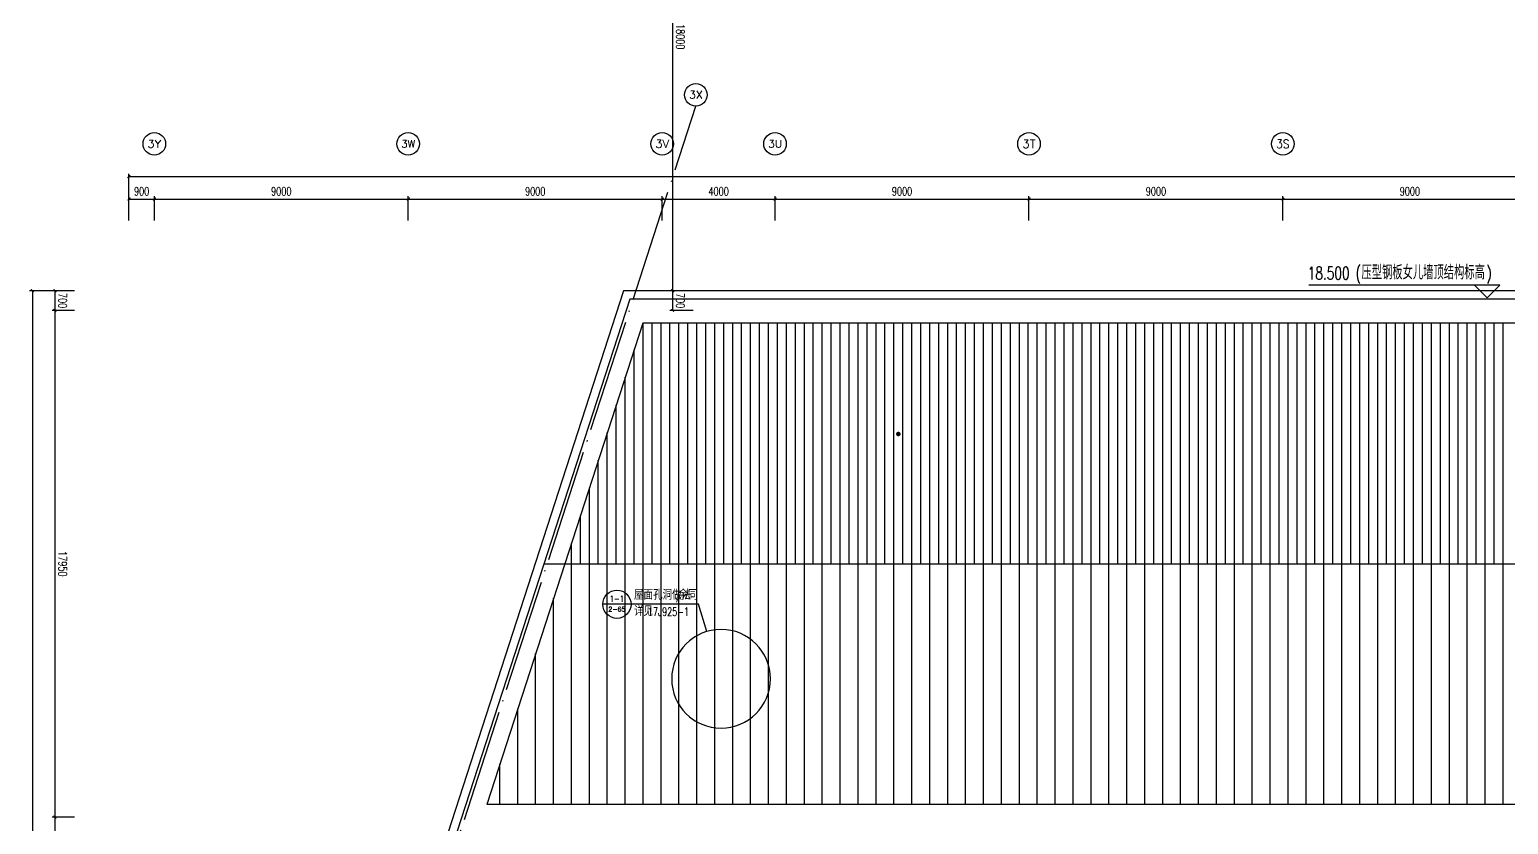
# Model space of a CAD drawing. Extents: x -474411 to 577939, y 0 to 1014176.
# Drawn here: x 182724 to 235139, y 602513 to 630673 of the extents above; entities that cross this region are included whole.
import ezdxf
from ezdxf.enums import TextEntityAlignment as Align

# ---------------------------------------------------------------- set-up
doc = ezdxf.new("R2010")
doc.units = 0
doc.header["$LTSCALE"] = 1000
doc.header["$MEASUREMENT"] = 0
doc.linetypes.add('DOTE', pattern=[2.42, 2, -0.2, 0.02, -0.2])
doc.layers.get('Defpoints').update_dxf_attribs({"color": 210})
for name, color, linetype in [('A-AXIS-D', 1, 'Continuous'), ('A-AXIS-DOTE', 14, 'DOTE'), ('A-AXIS-SYMB', 3, 'Continuous'), ('A-HATCH-2', 251, 'Continuous'), ('A-LIN-V', 9, 'Continuous'), ('A-SFCE', 30, 'Continuous'), ('PUB_TEXT', 7, 'Continuous')]:
    doc.layers.add(name, color=color, linetype=linetype)
doc.styles.add('_TCH_AXIS', font='COMPLEX', dxfattribs={"bigfont": 'GBCBIG'})
doc.styles.add('_TCH_DIM', font='SIMPLEX', dxfattribs={"bigfont": 'GBCBIG'})
doc.styles.add('_TCH_DIM_T3', font='SIMPLEX', dxfattribs={"width": 0.705882, "bigfont": 'GBCBIG'})
doc.styles.add('_TCH_LABEL', font='COMPLEX', dxfattribs={"bigfont": 'GBCBIG'})
doc.styles.add('A-DIM_T3', font='SIMPLEX', dxfattribs={"width": 0.705882, "bigfont": 'GBCBIG'})
doc.dimstyles.new('_TCH_ARCH&&100', dxfattribs={"dimtxt": 297.5, "dimasz": 100, "dimexe": 100, "dimexo": 100, "dimgap": 126.25, "dimtad": 1, "dimdec": 0, "dimzin": 0, "dimdsep": 46, "dimtxsty": '_TCH_DIM_T3', "dimblk": 'ARCHTICK', "dimcen": 0.09, "dimclrt": 7, "dimazin": 2, "dimtfac": 1, "dimtdec": 0, "dimtix": 1, "dimtmove": 2, "dimatfit": 3, "dimfxl": 0, "dimtolj": 1, "dimtzin": 0, "dimarcsym": 0})
doc.dimstyles.new('A-DIM&&100', dxfattribs={"dimtxt": 297.5, "dimasz": 100, "dimexe": 100, "dimexo": 100, "dimgap": 126.25, "dimtad": 1, "dimdec": 0, "dimzin": 0, "dimdsep": 46, "dimtxsty": 'A-DIM_T3', "dimblk": 'ARCHTICK', "dimcen": 0.09, "dimclrt": 7, "dimazin": 2, "dimtfac": 1, "dimtdec": 0, "dimtix": 1, "dimtmove": 2, "dimatfit": 3, "dimfxl": 0, "dimtolj": 1, "dimtzin": 0, "dimarcsym": 0})

# ---------------------------------------------------------------- blocks, each defined once
blk = doc.blocks.new('_ArchTick')
at = {"color": 0, "linetype": 'ByBlock', "const_width": 0.4}
blk.add_lwpolyline([(-0.5, -0.5), (0.5, 0.5)], dxfattribs=at)
blk = doc.blocks.new('*D724')
at = {"layer": 'A-AXIS-D', "color": 0, "lineweight": -2}
for p, q in [((206240, 621420), (205417, 621420)), ((205517, 621420), (205517, 620720)), ((206240, 620720), (205417, 620720))]:
    blk.add_line(p, q, dxfattribs=at)
at = {"layer": 'Defpoints', "color": 0}
for p in [(206340, 621420), (205517, 620720), (206340, 620720)]:
    blk.add_point(p, dxfattribs=at)
at = {"layer": 'A-AXIS-D', "color": 0, "lineweight": -2, "xscale": 100, "yscale": 100, "zscale": 100}
for p, rotation in [((205517, 621420), 90), ((205517, 620720), 270)]:
    blk.add_blockref('_ArchTick', p, dxfattribs=dict(at, rotation=rotation))
at = {"layer": 'A-AXIS-D', "color": 7, "insert": (205792, 621070), "char_height": 297.5, "attachment_point": 5, "rotation": 270, "style": '_TCH_DIM_T3'}
blk.add_mtext('\\A1;700', dxfattribs=at)
blk = doc.blocks.new('*D725')
at = {"layer": 'A-AXIS-D', "color": 0, "lineweight": -2}
for p, q in [((206240, 639420), (205417, 639420)), ((205517, 639420), (205517, 621420)), ((206240, 621420), (205417, 621420))]:
    blk.add_line(p, q, dxfattribs=at)
at = {"layer": 'Defpoints', "color": 0}
for p in [(206340, 639420), (205517, 621420), (206340, 621420)]:
    blk.add_point(p, dxfattribs=at)
at = {"layer": 'A-AXIS-D', "color": 0, "lineweight": -2, "xscale": 100, "yscale": 100, "zscale": 100}
for p, rotation in [((205517, 639420), 90), ((205517, 621420), 270)]:
    blk.add_blockref('_ArchTick', p, dxfattribs=dict(at, rotation=rotation))
at = {"layer": 'A-AXIS-D', "color": 7, "insert": (205792, 630420), "char_height": 297.5, "attachment_point": 5, "rotation": 270, "style": '_TCH_DIM_T3'}
blk.add_mtext('\\A1;18000', dxfattribs=at)
blk = doc.blocks.new('*D842')
at = {"layer": 'A-AXIS-D', "color": 0, "lineweight": -2}
for p, q in [((184311, 621420), (183524, 621420)), ((183624, 621420), (183624, 620720)), ((184311, 620720), (183524, 620720))]:
    blk.add_line(p, q, dxfattribs=at)
at = {"layer": 'Defpoints', "color": 0}
for p in [(184411, 621420), (183624, 620720), (184411, 620720)]:
    blk.add_point(p, dxfattribs=at)
at = {"layer": 'A-AXIS-D', "color": 0, "lineweight": -2, "xscale": 100, "yscale": 100, "zscale": 100}
for p, rotation in [((183624, 621420), 90), ((183624, 620720), 270)]:
    blk.add_blockref('_ArchTick', p, dxfattribs=dict(at, rotation=rotation))
at = {"layer": 'A-AXIS-D', "color": 7, "insert": (183899, 621070), "char_height": 297.5, "attachment_point": 5, "rotation": 270, "style": 'A-DIM_T3'}
blk.add_mtext('\\A1;700', dxfattribs=at)
blk = doc.blocks.new('*D843')
at = {"layer": 'A-AXIS-D', "color": 0, "lineweight": -2}
for p, q in [((184311, 620720), (183524, 620720)), ((183624, 620720), (183624, 602770)), ((184311, 602770), (183524, 602770))]:
    blk.add_line(p, q, dxfattribs=at)
at = {"layer": 'Defpoints', "color": 0}
for p in [(184411, 620720), (183624, 602770), (184411, 602770)]:
    blk.add_point(p, dxfattribs=at)
at = {"layer": 'A-AXIS-D', "color": 0, "lineweight": -2, "xscale": 100, "yscale": 100, "zscale": 100}
for p, rotation in [((183624, 620720), 90), ((183624, 602770), 270)]:
    blk.add_blockref('_ArchTick', p, dxfattribs=dict(at, rotation=rotation))
at = {"layer": 'A-AXIS-D', "color": 7, "insert": (183899, 611745), "char_height": 297.5, "attachment_point": 5, "rotation": 270, "style": 'A-DIM_T3'}
blk.add_mtext('\\A1;17950', dxfattribs=at)
blk = doc.blocks.new('*D844')
at = {"layer": 'A-AXIS-D', "color": 0, "lineweight": -2}
for p, q in [((184311, 602770), (183524, 602770)), ((183624, 602770), (183624, 584820)), ((184311, 584820), (183524, 584820))]:
    blk.add_line(p, q, dxfattribs=at)
at = {"layer": 'Defpoints', "color": 0}
for p in [(184411, 602770), (183624, 584820), (184411, 584820)]:
    blk.add_point(p, dxfattribs=at)
at = {"layer": 'A-AXIS-D', "color": 0, "lineweight": -2, "xscale": 100, "yscale": 100, "zscale": 100}
for p, rotation in [((183624, 602770), 90), ((183624, 584820), 270)]:
    blk.add_blockref('_ArchTick', p, dxfattribs=dict(at, rotation=rotation))
at = {"layer": 'A-AXIS-D', "color": 7, "insert": (183899, 593795), "char_height": 297.5, "attachment_point": 5, "rotation": 270, "style": 'A-DIM_T3'}
blk.add_mtext('\\A1;17950', dxfattribs=at)
blk = doc.blocks.new('*D945')
at = {"layer": 'A-AXIS-D', "color": 0, "lineweight": -2}
for p, q in [((184211, 621420), (182724, 621420)), ((182824, 621420), (182824, 548220)), ((184211, 548220), (182724, 548220))]:
    blk.add_line(p, q, dxfattribs=at)
at = {"layer": 'Defpoints', "color": 0}
for p in [(184311, 621420), (182824, 548220), (184311, 548220)]:
    blk.add_point(p, dxfattribs=at)
at = {"layer": 'A-AXIS-D', "color": 0, "lineweight": -2, "xscale": 100, "yscale": 100, "zscale": 100}
for p, rotation in [((182824, 621420), 90), ((182824, 548220), 270)]:
    blk.add_blockref('_ArchTick', p, dxfattribs=dict(at, rotation=rotation))
at = {"layer": 'A-AXIS-D', "color": 7, "insert": (183099, 584820), "char_height": 297.5, "attachment_point": 5, "rotation": 270, "style": 'A-DIM_T3'}
blk.add_mtext('\\A1;73200', dxfattribs=at)
blk = doc.blocks.new('*D946')
at = {"layer": 'A-AXIS-D', "color": 0, "lineweight": -2}
for p, q in [((186246, 623910), (186246, 624768)), ((186246, 624668), (187146, 624668)), ((187146, 623910), (187146, 624768))]:
    blk.add_line(p, q, dxfattribs=at)
at = {"layer": 'Defpoints', "color": 0}
for p in [(187146, 624668), (186246, 623810), (187146, 623810)]:
    blk.add_point(p, dxfattribs=at)
at = {"layer": 'A-AXIS-D', "color": 0, "lineweight": -2, "xscale": 100, "yscale": 100, "zscale": 100, "rotation": 180}
blk.add_blockref('_ArchTick', (186246, 624668), dxfattribs=at)
at = {"layer": 'A-AXIS-D', "color": 0, "lineweight": -2, "xscale": 100, "yscale": 100, "zscale": 100}
blk.add_blockref('_ArchTick', (187146, 624668), dxfattribs=at)
at = {"layer": 'A-AXIS-D', "color": 7, "insert": (186696, 624943), "char_height": 297.5, "attachment_point": 5, "style": '_TCH_DIM_T3'}
blk.add_mtext('\\A1;900', dxfattribs=at)
blk = doc.blocks.new('*D947')
at = {"layer": 'A-AXIS-D', "color": 0, "lineweight": -2}
for p, q in [((187146, 623910), (187146, 624768)), ((187146, 624668), (196146, 624668)), ((196146, 623910), (196146, 624768))]:
    blk.add_line(p, q, dxfattribs=at)
at = {"layer": 'Defpoints', "color": 0}
for p in [(196146, 624668), (187146, 623810), (196146, 623810)]:
    blk.add_point(p, dxfattribs=at)
at = {"layer": 'A-AXIS-D', "color": 0, "lineweight": -2, "xscale": 100, "yscale": 100, "zscale": 100, "rotation": 180}
blk.add_blockref('_ArchTick', (187146, 624668), dxfattribs=at)
at = {"layer": 'A-AXIS-D', "color": 0, "lineweight": -2, "xscale": 100, "yscale": 100, "zscale": 100}
blk.add_blockref('_ArchTick', (196146, 624668), dxfattribs=at)
at = {"layer": 'A-AXIS-D', "color": 7, "insert": (191646, 624943), "char_height": 297.5, "attachment_point": 5, "style": '_TCH_DIM_T3'}
blk.add_mtext('\\A1;9000', dxfattribs=at)
blk = doc.blocks.new('*D948')
at = {"layer": 'A-AXIS-D', "color": 0, "lineweight": -2}
for p, q in [((196146, 623910), (196146, 624768)), ((196146, 624668), (205146, 624668)), ((205146, 623910), (205146, 624768))]:
    blk.add_line(p, q, dxfattribs=at)
at = {"layer": 'Defpoints', "color": 0}
for p in [(205146, 624668), (196146, 623810), (205146, 623810)]:
    blk.add_point(p, dxfattribs=at)
at = {"layer": 'A-AXIS-D', "color": 0, "lineweight": -2, "xscale": 100, "yscale": 100, "zscale": 100, "rotation": 180}
blk.add_blockref('_ArchTick', (196146, 624668), dxfattribs=at)
at = {"layer": 'A-AXIS-D', "color": 0, "lineweight": -2, "xscale": 100, "yscale": 100, "zscale": 100}
blk.add_blockref('_ArchTick', (205146, 624668), dxfattribs=at)
at = {"layer": 'A-AXIS-D', "color": 7, "insert": (200646, 624943), "char_height": 297.5, "attachment_point": 5, "style": '_TCH_DIM_T3'}
blk.add_mtext('\\A1;9000', dxfattribs=at)
blk = doc.blocks.new('*D922')
at = {"layer": 'A-AXIS-D', "color": 0, "lineweight": -2}
for p, q in [((205146, 623910), (205146, 624768)), ((205146, 624668), (209146, 624668)), ((209146, 623910), (209146, 624768))]:
    blk.add_line(p, q, dxfattribs=at)
at = {"layer": 'Defpoints', "color": 0}
for p in [(209146, 624668), (205146, 623810), (209146, 623810)]:
    blk.add_point(p, dxfattribs=at)
at = {"layer": 'A-AXIS-D', "color": 0, "lineweight": -2, "xscale": 100, "yscale": 100, "zscale": 100, "rotation": 180}
blk.add_blockref('_ArchTick', (205146, 624668), dxfattribs=at)
at = {"layer": 'A-AXIS-D', "color": 0, "lineweight": -2, "xscale": 100, "yscale": 100, "zscale": 100}
blk.add_blockref('_ArchTick', (209146, 624668), dxfattribs=at)
at = {"layer": 'A-AXIS-D', "color": 7, "insert": (207146, 624943), "char_height": 297.5, "attachment_point": 5, "style": '_TCH_DIM_T3'}
blk.add_mtext('\\A1;4000', dxfattribs=at)
blk = doc.blocks.new('*D923')
at = {"layer": 'A-AXIS-D', "color": 0, "lineweight": -2}
for p, q in [((209146, 623910), (209146, 624768)), ((209146, 624668), (218146, 624668)), ((218146, 623910), (218146, 624768))]:
    blk.add_line(p, q, dxfattribs=at)
at = {"layer": 'Defpoints', "color": 0}
for p in [(218146, 624668), (209146, 623810), (218146, 623810)]:
    blk.add_point(p, dxfattribs=at)
at = {"layer": 'A-AXIS-D', "color": 0, "lineweight": -2, "xscale": 100, "yscale": 100, "zscale": 100, "rotation": 180}
blk.add_blockref('_ArchTick', (209146, 624668), dxfattribs=at)
at = {"layer": 'A-AXIS-D', "color": 0, "lineweight": -2, "xscale": 100, "yscale": 100, "zscale": 100}
blk.add_blockref('_ArchTick', (218146, 624668), dxfattribs=at)
at = {"layer": 'A-AXIS-D', "color": 7, "insert": (213646, 624943), "char_height": 297.5, "attachment_point": 5, "style": '_TCH_DIM_T3'}
blk.add_mtext('\\A1;9000', dxfattribs=at)
blk = doc.blocks.new('*D924')
at = {"layer": 'A-AXIS-D', "color": 0, "lineweight": -2}
for p, q in [((218146, 623910), (218146, 624768)), ((218146, 624668), (227146, 624668)), ((227146, 623910), (227146, 624768))]:
    blk.add_line(p, q, dxfattribs=at)
at = {"layer": 'Defpoints', "color": 0}
for p in [(227146, 624668), (218146, 623810), (227146, 623810)]:
    blk.add_point(p, dxfattribs=at)
at = {"layer": 'A-AXIS-D', "color": 0, "lineweight": -2, "xscale": 100, "yscale": 100, "zscale": 100, "rotation": 180}
blk.add_blockref('_ArchTick', (218146, 624668), dxfattribs=at)
at = {"layer": 'A-AXIS-D', "color": 0, "lineweight": -2, "xscale": 100, "yscale": 100, "zscale": 100}
blk.add_blockref('_ArchTick', (227146, 624668), dxfattribs=at)
at = {"layer": 'A-AXIS-D', "color": 7, "insert": (222646, 624943), "char_height": 297.5, "attachment_point": 5, "style": '_TCH_DIM_T3'}
blk.add_mtext('\\A1;9000', dxfattribs=at)
blk = doc.blocks.new('*D925')
at = {"layer": 'A-AXIS-D', "color": 0, "lineweight": -2}
for p, q in [((227146, 623910), (227146, 624768)), ((227146, 624668), (236146, 624668)), ((236146, 623910), (236146, 624768))]:
    blk.add_line(p, q, dxfattribs=at)
at = {"layer": 'Defpoints', "color": 0}
for p in [(236146, 624668), (227146, 623810), (236146, 623810)]:
    blk.add_point(p, dxfattribs=at)
at = {"layer": 'A-AXIS-D', "color": 0, "lineweight": -2, "xscale": 100, "yscale": 100, "zscale": 100, "rotation": 180}
blk.add_blockref('_ArchTick', (227146, 624668), dxfattribs=at)
at = {"layer": 'A-AXIS-D', "color": 0, "lineweight": -2, "xscale": 100, "yscale": 100, "zscale": 100}
blk.add_blockref('_ArchTick', (236146, 624668), dxfattribs=at)
at = {"layer": 'A-AXIS-D', "color": 7, "insert": (231646, 624943), "char_height": 297.5, "attachment_point": 5, "style": '_TCH_DIM_T3'}
blk.add_mtext('\\A1;9000', dxfattribs=at)
blk = doc.blocks.new('*D933')
at = {"layer": 'A-AXIS-D', "color": 0, "lineweight": -2}
for p, q in [((186246, 624010), (186246, 625568)), ((186246, 625468), (371946, 625468)), ((371946, 624010), (371946, 625568))]:
    blk.add_line(p, q, dxfattribs=at)
at = {"layer": 'Defpoints', "color": 0}
for p in [(371946, 625468), (186246, 623910), (371946, 623910)]:
    blk.add_point(p, dxfattribs=at)
at = {"layer": 'A-AXIS-D', "color": 0, "lineweight": -2, "xscale": 100, "yscale": 100, "zscale": 100, "rotation": 180}
blk.add_blockref('_ArchTick', (186246, 625468), dxfattribs=at)
at = {"layer": 'A-AXIS-D', "color": 0, "lineweight": -2, "xscale": 100, "yscale": 100, "zscale": 100}
blk.add_blockref('_ArchTick', (371946, 625468), dxfattribs=at)
at = {"layer": 'A-AXIS-D', "color": 7, "insert": (279096, 625743), "char_height": 297.5, "attachment_point": 5, "style": '_TCH_DIM_T3'}
blk.add_mtext('\\A1;185700', dxfattribs=at)

msp = doc.modelspace()

# ---------------------------------------------------------------- linework, layer by layer
at = {"layer": 'A-AXIS-D', "color": 8}
for centre in [(206338.9, 628364.4), (187145.8, 626624), (196145.8, 626624), (205145.8, 626624), (209145.8, 626624), (218145.8, 626624), (227145.8, 626624)]:
    msp.add_circle(centre, 400, dxfattribs=at)
at = {"layer": 'A-AXIS-DOTE', "color": 8, "ltscale": 2}
msp.add_lwpolyline([(184694.9, 561257.2), (206338.9, 627964.4)], dxfattribs=at)
at = {"layer": 'A-AXIS-SYMB', "color": 8}
for p, q in [((234840, 621620), (228060, 621620)), ((234390, 621170), (233940, 621620)), ((234390, 621170), (234840, 621620)), ((204040.9, 610311.8), (203040.9, 610311.8)), ((206430.9, 610311.8), (204040.9, 610311.8)), ((206723.7, 609345.5), (206430.9, 610311.8))]:
    msp.add_line(p, q, dxfattribs=at)
at = {"layer": 'A-AXIS-SYMB', "color": 8, "const_width": 80}
msp.add_lwpolyline([(213554, 616338.3, 1), (213475.3, 616353, 1)], format="xyb", close=True, dxfattribs=at)
at = {"layer": 'A-AXIS-SYMB', "color": 8}
msp.add_lwpolyline([(208979.8, 607671.8, 1), (205482, 607671.8, 1)], format="xyb", close=True, dxfattribs=at)
msp.add_circle((203540.9, 610311.8), 500, dxfattribs=at)
at = {"layer": 'A-HATCH-2', "color": 8, "linetype": 'Continuous'}
for p, q in [((204470, 611745), (204470, 620270)), ((204787.5, 611745), (204787.5, 620270)), ((205105, 611745), (205105, 620270)), ((205422.5, 611745), (205422.5, 620270)), ((205740, 611745), (205740, 620270)), ((206057.5, 611745), (206057.5, 620270)), ((206375, 611745), (206375, 620270)), ((206692.5, 611745), (206692.5, 620270)), ((207010, 611745), (207010, 620270)), ((207327.5, 611745), (207327.5, 620270)), ((207645, 611745), (207645, 620270)), ((207962.5, 611745), (207962.5, 620270)), ((208280, 611745), (208280, 620270)), ((208597.5, 611745), (208597.5, 620270)), ((208915, 611745), (208915, 620270)), ((209232.5, 611745), (209232.5, 620270)), ((209550, 611745), (209550, 620270)), ((209867.5, 611745), (209867.5, 620270)), ((210185, 611745), (210185, 620270)), ((210502.5, 611745), (210502.5, 620270)), ((210820, 611745), (210820, 620270)), ((211137.5, 611745), (211137.5, 620270)), ((211455, 611745), (211455, 620270)), ((211772.5, 611745), (211772.5, 620270)), ((212090, 611745), (212090, 620270)), ((212407.5, 611745), (212407.5, 620270)), ((212725, 611745), (212725, 620270)), ((213042.5, 611745), (213042.5, 620270)), ((213360, 611745), (213360, 620270)), ((213677.5, 611745), (213677.5, 620270)), ((213995, 611745), (213995, 620270)), ((214312.5, 611745), (214312.5, 620270)), ((214630, 611745), (214630, 620270)), ((214947.5, 611745), (214947.5, 620270)), ((215265, 611745), (215265, 620270)), ((215582.5, 611745), (215582.5, 620270)), ((215900, 611745), (215900, 620270)), ((216217.5, 611745), (216217.5, 620270)), ((216535, 611745), (216535, 620270)), ((216852.5, 611745), (216852.5, 620270)), ((217170, 611745), (217170, 620270)), ((217487.5, 611745), (217487.5, 620270)), ((217805, 611745), (217805, 620270)), ((218122.5, 611745), (218122.5, 620270)), ((218440, 611745), (218440, 620270)), ((218757.5, 611745), (218757.5, 620270)), ((219075, 611745), (219075, 620270)), ((219392.5, 611745), (219392.5, 620270)), ((219710, 611745), (219710, 620270)), ((220027.5, 611745), (220027.5, 620270)), ((220345, 611745), (220345, 620270)), ((220662.5, 611745), (220662.5, 620270)), ((220980, 611745), (220980, 620270)), ((221297.5, 611745), (221297.5, 620270)), ((221615, 611745), (221615, 620270)), ((221932.5, 611745), (221932.5, 620270)), ((222250, 611745), (222250, 620270)), ((222567.5, 611745), (222567.5, 620270)), ((222885, 611745), (222885, 620270)), ((223202.5, 611745), (223202.5, 620270)), ((223520, 611745), (223520, 620270)), ((223837.5, 611745), (223837.5, 620270)), ((224155, 611745), (224155, 620270)), ((224472.5, 611745), (224472.5, 620270)), ((224790, 611745), (224790, 620270)), ((225107.5, 611745), (225107.5, 620270)), ((225425, 611745), (225425, 620270)), ((225742.5, 611745), (225742.5, 620270)), ((226060, 611745), (226060, 620270)), ((226377.5, 611745), (226377.5, 620270)), ((226695, 611745), (226695, 620270)), ((227012.5, 611745), (227012.5, 620270)), ((227330, 611745), (227330, 620270)), ((227647.5, 611745), (227647.5, 620270)), ((227965, 611745), (227965, 620270)), ((228282.5, 611745), (228282.5, 620270)), ((228600, 611745), (228600, 620270)), ((228917.5, 611745), (228917.5, 620270)), ((229235, 611745), (229235, 620270)), ((229552.5, 611745), (229552.5, 620270)), ((229870, 611745), (229870, 620270)), ((230187.5, 611745), (230187.5, 620270)), ((230505, 611745), (230505, 620270)), ((230822.5, 611745), (230822.5, 620270)), ((231140, 611745), (231140, 620270)), ((231457.5, 611745), (231457.5, 620270)), ((231775, 611745), (231775, 620270)), ((232092.5, 611745), (232092.5, 620270)), ((232410, 611745), (232410, 620270)), ((232727.5, 611745), (232727.5, 620270)), ((233045, 611745), (233045, 620270)), ((233362.5, 611745), (233362.5, 620270)), ((233680, 611745), (233680, 620270)), ((233997.5, 611745), (233997.5, 620270)), ((234315, 611745), (234315, 620270)), ((234632.5, 611745), (234632.5, 620270)), ((234950, 611745), (234950, 620270)), ((204152.5, 611745), (204152.5, 619331.8)), ((203835, 611745), (203835, 618353.3)), ((203517.5, 611745), (203517.5, 617374.8)), ((203200, 611745), (203200, 616396.2)), ((202882.5, 611745), (202882.5, 615417.7)), ((202565, 611745), (202565, 614439.1)), ((202247.5, 611745), (202247.5, 613460.6)), ((201930, 611745), (201930, 612482.1)), ((201930, 603220), (201930, 611745)), ((202565, 603220), (202565, 611745)), ((203200, 603220), (203200, 611745)), ((203835, 603220), (203835, 611745)), ((204470, 603220), (204470, 611745)), ((205105, 603220), (205105, 611745)), ((205740, 603220), (205740, 611745)), ((206375, 603220), (206375, 611745)), ((207010, 603220), (207010, 611745)), ((207645, 603220), (207645, 611745)), ((208280, 603220), (208280, 611745)), ((208915, 603220), (208915, 611745)), ((209550, 603220), (209550, 611745)), ((210185, 603220), (210185, 611745)), ((210820, 603220), (210820, 611745)), ((211455, 603220), (211455, 611745)), ((212090, 603220), (212090, 611745)), ((212725, 603220), (212725, 611745)), ((213360, 603220), (213360, 611745)), ((213995, 603220), (213995, 611745)), ((214630, 603220), (214630, 611745)), ((215265, 603220), (215265, 611745)), ((215900, 603220), (215900, 611745)), ((216535, 603220), (216535, 611745)), ((217170, 603220), (217170, 611745)), ((217805, 603220), (217805, 611745)), ((218440, 603220), (218440, 611745)), ((219075, 603220), (219075, 611745)), ((219710, 603220), (219710, 611745)), ((220345, 603220), (220345, 611745)), ((220980, 603220), (220980, 611745)), ((221615, 603220), (221615, 611745)), ((222250, 603220), (222250, 611745)), ((222885, 603220), (222885, 611745)), ((223520, 603220), (223520, 611745)), ((224155, 603220), (224155, 611745)), ((224790, 603220), (224790, 611745)), ((225425, 603220), (225425, 611745)), ((226060, 603220), (226060, 611745)), ((226695, 603220), (226695, 611745)), ((227330, 603220), (227330, 611745)), ((227965, 603220), (227965, 611745)), ((228600, 603220), (228600, 611745)), ((229235, 603220), (229235, 611745)), ((229870, 603220), (229870, 611745)), ((230505, 603220), (230505, 611745)), ((231140, 603220), (231140, 611745)), ((231775, 603220), (231775, 611745)), ((232410, 603220), (232410, 611745)), ((233045, 603220), (233045, 611745)), ((233680, 603220), (233680, 611745)), ((234315, 603220), (234315, 611745)), ((234950, 603220), (234950, 611745)), ((201295, 603220), (201295, 610525)), ((200660, 603220), (200660, 608567.9)), ((200025, 603220), (200025, 606610.8)), ((199390, 603220), (199390, 604653.7))]:
    msp.add_line(p, q, dxfattribs=at)
at = {"layer": 'A-LIN-V', "color": 8}
for p, q in [((204456.9, 620270), (198924.8, 603220)), ((371645.8, 620270), (204456.9, 620270)), ((371645.8, 603220), (198924.8, 603220))]:
    msp.add_line(p, q, dxfattribs=at)
at = {"layer": 'A-SFCE', "color": 8}
for p, q in [((203778.7, 621420), (186245.8, 567383.3)), ((203996.8, 621120), (186545.8, 567335.8)), ((371945.8, 621419.9), (203778.7, 621420)), ((371645.8, 621119.9), (203996.8, 621120)), ((200954.9, 611745), (371645.8, 611745))]:
    msp.add_line(p, q, dxfattribs=at)

# ---------------------------------------------------------------- texts
at = {"layer": 'PUB_TEXT', "color": 8}
for s, height, style, p, p2 in [('3X', 276.42, '_TCH_AXIS', (206095.3, 628226.2), (206582.4, 628226.2)), ('3Y', 270.86, '_TCH_AXIS', (186900.7, 626488.5), (187390.9, 626488.5)), ('3W', 255.29, '_TCH_AXIS', (195896.6, 626496.3), (196395, 626496.3)), ('3V', 276.42, '_TCH_AXIS', (204902.3, 626485.8), (205389.3, 626485.8)), ('3U', 265.5, '_TCH_AXIS', (208899.3, 626491.2), (209392.3, 626491.2)), ('3T', 294.28, '_TCH_AXIS', (217907.6, 626476.8), (218384, 626476.8)), ('3S', 300.65, '_TCH_AXIS', (226909.6, 626473.6), (227382, 626473.6)), ('2-65', 159.12, '_TCH_LABEL', (203237.8, 610057.2), (203844, 610057.2)), ('1-1', 215.93, '_TCH_LABEL', (203283.9, 610396.9), (203798, 610396.9))]:
    msp.add_text(s, height=height, dxfattribs=dict(at, style=style)).set_placement(p, p2, align=Align.FIT)
at = {"layer": 'PUB_TEXT', "color": 8, "style": '_TCH_DIM', "width": 0.705882}
for s, height, p in [('18.500', 446.25, (228025, 621820)), ('(', 446.2, (229720, 621820)), (')', 446.2, (234353.4, 621820)), ('17J925-1', 297.5, (204637.4, 609897.7)), (',', 297.5, (205620.4, 610473.4))]:
    msp.add_text(s, height=height, dxfattribs=at).set_placement(p)
at = {"layer": 'PUB_TEXT', "color": 8, "style": '_TCH_DIM'}
for s, height, p in [('压型钢板女儿墙顶结构标高', 506.383, (229930, 621820)), ('屋面孔洞做法', 337.59, (204145.9, 610473.4)), ('余同', 337.59, (205720.4, 610473.4)), ('详见', 337.59, (204145.9, 609897.7))]:
    msp.add_text(s, height=height, dxfattribs=at).set_placement(p)

# ---------------------------------------------------------------- dimensions: what is measured, and where the dimension line sits
at = {"layer": 'A-AXIS-D', "color": 8}
for base, p1, p2, dimstyle, picture, middle in [((205517.4, 621420), (206339.6, 639420), (206339.6, 621420), '_TCH_ARCH&&100', '*D725', (205792.4, 630420)), ((182824.2, 548219.9), (184310.6, 621420), (184310.6, 548219.9), 'A-DIM&&100', '*D945', (183099.2, 584820)), ((183624.2, 620720), (184410.6, 621420), (184410.6, 620720), 'A-DIM&&100', '*D842', (183899.2, 621070)), ((205517.4, 620720), (206339.6, 621420), (206339.6, 620720), '_TCH_ARCH&&100', '*D724', (205792.4, 621070)), ((183624.2, 602770), (184410.6, 620720), (184410.6, 602770), 'A-DIM&&100', '*D843', (183899.2, 611745)), ((183624.2, 584820), (184410.6, 602770), (184410.6, 584820), 'A-DIM&&100', '*D844', (183899.2, 593795))]:
    dim = msp.add_linear_dim(base=base, p1=p1, p2=p2, angle=270, dimstyle=dimstyle, override={"dimgap": 0}, dxfattribs=at)
    dim.commit()
    dim.dimension.update_dxf_attribs({"geometry": picture, "text_midpoint": middle, "dimtype": 161, "text_rotation": 270})
for base, p1, p2, picture, middle in [((371945.8, 625467.8), (186245.8, 623909.8), (371945.8, 623909.8), '*D933', (279095.8, 625742.8)), ((187145.8, 624667.8), (186245.8, 623809.8), (187145.8, 623809.8), '*D946', (186695.8, 624942.8)), ((196145.8, 624667.8), (187145.8, 623809.8), (196145.8, 623809.8), '*D947', (191645.8, 624942.8)), ((205145.8, 624667.8), (196145.8, 623809.8), (205145.8, 623809.8), '*D948', (200645.8, 624942.8)), ((209145.8, 624667.8), (205145.8, 623809.8), (209145.8, 623809.8), '*D922', (207145.8, 624942.8)), ((218145.8, 624667.8), (209145.8, 623809.8), (218145.8, 623809.8), '*D923', (213645.8, 624942.8)), ((227145.8, 624667.8), (218145.8, 623809.8), (227145.8, 623809.8), '*D924', (222645.8, 624942.8)), ((236145.8, 624667.8), (227145.8, 623809.8), (236145.8, 623809.8), '*D925', (231645.8, 624942.8))]:
    dim = msp.add_linear_dim(base=base, p1=p1, p2=p2, angle=0, dimstyle='_TCH_ARCH&&100', override={"dimgap": 0}, dxfattribs=at)
    dim.commit()
    dim.dimension.update_dxf_attribs({"geometry": picture, "text_midpoint": middle, "dimtype": 161})

doc.saveas('drawing.dxf')
